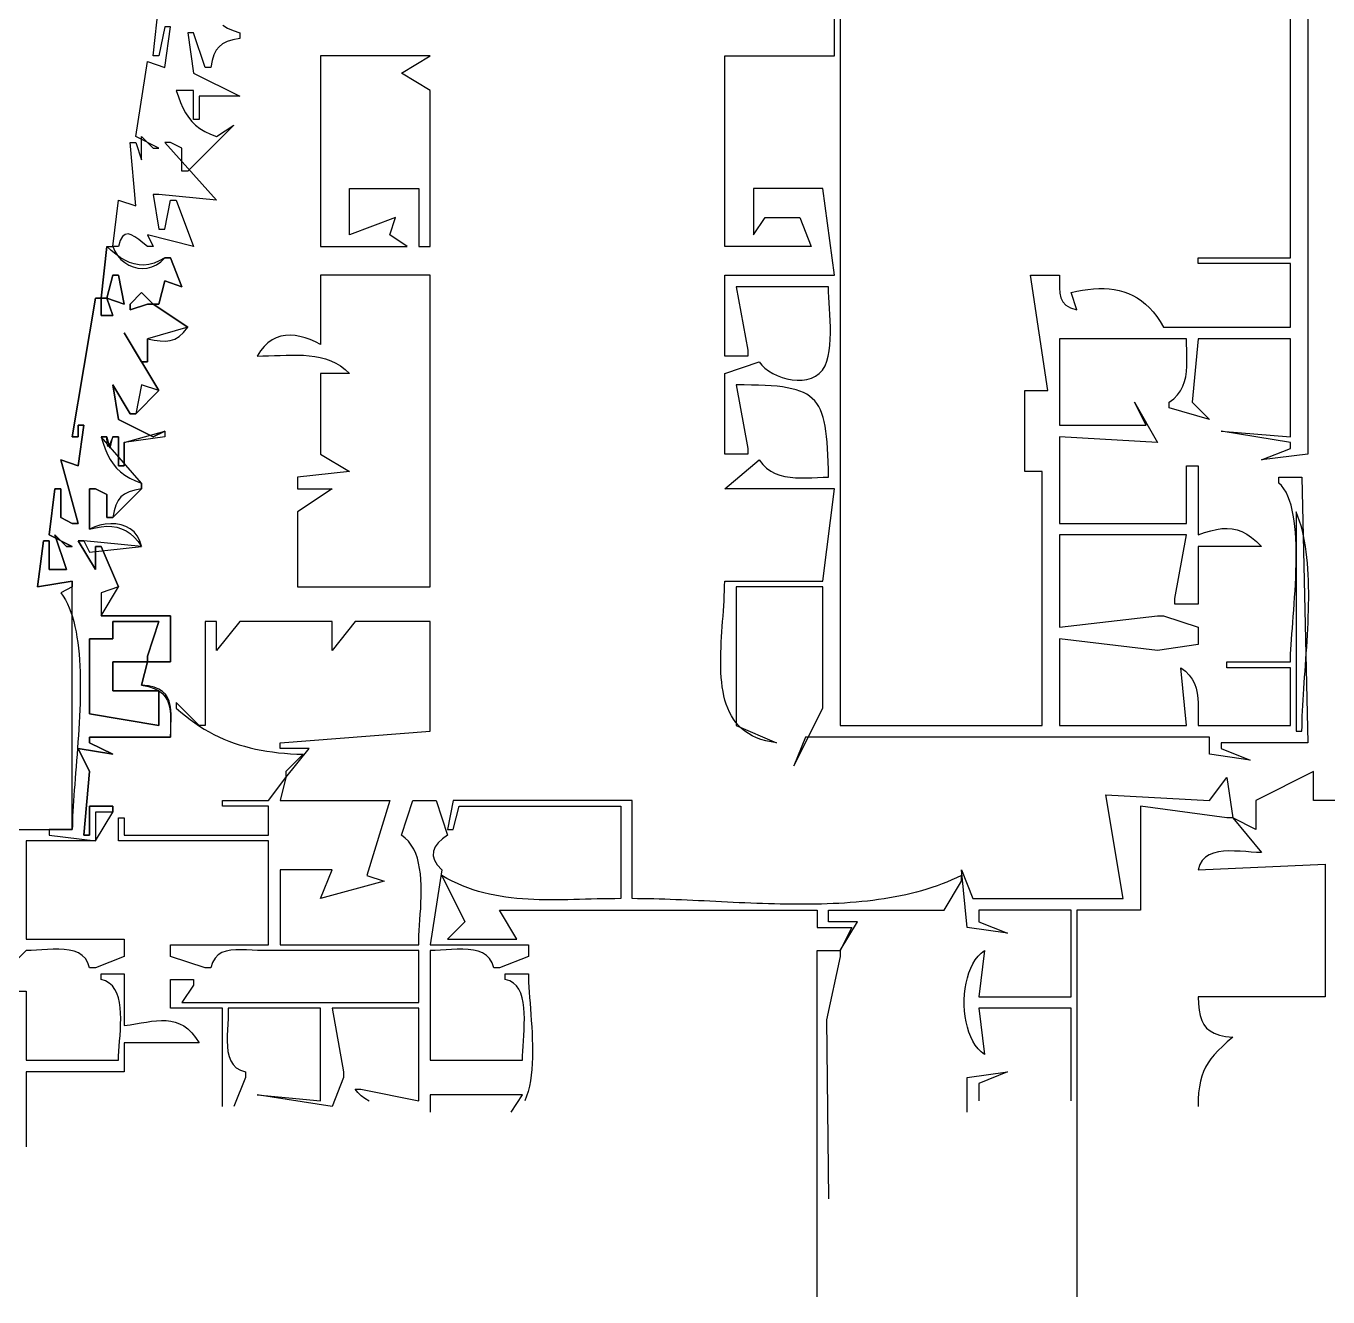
# Model space of a CAD drawing. Header units: metres. Extents: x 249 to 997, y 92 to 756.
# Drawn here: x 527 to 752.5, y 93 to 313.2 of the extents above; entities that cross this region are included whole.
import ezdxf

# ---------------------------------------------------------------- set-up
doc = ezdxf.new("R2010")
doc.units = ezdxf.units.M

msp = doc.modelspace()

# ---------------------------------------------------------------- linework, layer by layer
for p, q in [((746, 273), (746, 324)), ((667, 308), (667, 319)), ((668, 319), (668, 192)), ((749, 320), (749, 239)), ((549, 308), (550, 317)), ((551, 313), (550, 308)), ((551, 306), (552, 313)), ((552, 313), (551, 313)), ((556, 312), (555, 312)), ((555, 312), (556, 305)), ((558, 306), (556, 312)), ((561.0572, 313.3242), (561.9113, 312.8138)), ((561.9113, 312.8138), (562.8877, 312.3727)), ((562.8877, 312.3727), (564, 312)), ((564, 312), (564, 311)), ((559.9192, 308.9568), (559.5358, 308.1659)), ((560.4132, 309.5867), (559.9192, 308.9568)), ((561.0431, 310.0807), (560.4132, 309.5867)), ((561.834, 310.4641), (561.0431, 310.0807)), ((562.8112, 310.7621), (561.834, 310.4641)), ((564, 311), (562.8112, 310.7621)), ((546, 294), (548, 307)), ((548, 307), (551, 306)), ((550, 308), (549, 308)), ((559.2378, 307.1887), (559, 306)), ((559.5358, 308.1659), (559.2378, 307.1887)), ((578, 308), (578, 275)), ((597, 308), (578, 308)), ((592, 305), (597, 308)), ((648, 275), (648, 308)), ((648, 308), (667, 308)), ((556, 305), (564, 301)), ((559, 306), (558, 306)), ((597, 302), (592, 305)), ((556, 302), (553, 302)), ((553, 302), (553.3693, 300.9029)), ((553.3693, 300.9029), (553.7547, 299.8939)), ((556, 297), (556, 302)), ((564, 301), (557, 301)), ((557, 301), (557, 297)), ((597, 275), (597, 302)), ((553.7547, 299.8939), (554.1686, 298.9683)), ((554.1686, 298.9683), (554.6235, 298.1213)), ((554.6235, 298.1213), (555.1318, 297.3483)), ((563, 296), (555, 288)), ((555.1318, 297.3483), (555.706, 296.6445)), ((555.706, 296.6445), (556.3584, 296.0053)), ((557, 297), (556, 297)), ((556.3584, 296.0053), (557.1016, 295.4259)), ((557.1016, 295.4259), (557.948, 294.9017)), ((560, 294), (563, 296)), ((550, 292), (546, 294)), ((547, 290), (547, 294)), ((547, 294), (549, 292)), ((557.948, 294.9017), (558.9099, 294.4279)), ((558.9099, 294.4279), (560, 294)), ((546, 282), (545, 293)), ((545, 293), (546, 293)), ((546, 293), (547, 290)), ((549, 292), (550, 292)), ((552, 293), (551, 293)), ((551, 293), (560, 283)), ((554, 292), (552, 293)), ((554, 288), (554, 292)), ((555, 288), (554, 288)), ((583, 277), (583, 285)), ((583, 285), (595, 285)), ((595, 285), (595, 275)), ((665, 285), (653, 285)), ((653, 285), (653, 277)), ((667, 270), (665, 285)), ((542, 275), (543, 283)), ((543, 283), (546, 282)), ((550, 284), (549, 284)), ((549, 284), (550, 278)), ((560, 283), (550, 284)), ((551, 278), (552, 283)), ((552, 283), (553, 283)), ((553, 283), (556, 275)), ((591, 280), (583, 277)), ((590, 277), (591, 280)), ((653, 277), (655, 280)), ((655, 280), (661, 280)), ((661, 280), (663, 275)), ((550, 278), (551, 278)), ((543.3093, 276.0387), (543, 275)), ((543.6911, 276.7142), (543.3093, 276.0387)), ((544.1407, 277.071), (543.6911, 276.7142)), ((544.6534, 277.1533), (544.1407, 277.071)), ((545.2246, 277.0055), (544.6534, 277.1533)), ((545.8495, 276.672), (545.2246, 277.0055)), ((546.5234, 276.1969), (545.8495, 276.672)), ((547.2418, 275.6248), (546.5234, 276.1969)), ((548, 275), (547.2418, 275.6248)), ((556, 275), (548, 277)), ((548, 277), (549, 275)), ((593, 275), (590, 277)), ((540, 266), (541, 275)), ((541, 275), (540, 266)), ((541, 275), (542, 275)), ((541.7545, 274.2851), (541, 275)), ((542.5209, 273.6414), (541.7545, 274.2851)), ((543, 275), (542, 275)), ((542, 275), (542.3721, 274.1511)), ((542.3721, 274.1511), (542.8523, 273.3952)), ((543.2997, 273.0773), (542.5209, 273.6414)), ((542.8523, 273.3952), (543.4256, 272.7384)), ((544.0919, 272.6015), (543.2997, 273.0773)), ((549, 275), (548, 275)), ((551, 273), (550.0738, 272.4614)), ((550.3156, 272.3211), (551, 273)), ((551, 273), (552, 273)), ((552, 273), (551, 273)), ((552, 273), (554, 268)), ((554, 268), (552, 273)), ((578, 275), (593, 275)), ((595, 275), (597, 275)), ((663, 275), (648, 275)), ((730, 272), (730, 273)), ((730, 273), (746, 273)), ((543.4256, 272.7384), (544.0771, 272.187)), ((544.0771, 272.187), (544.792, 271.7472)), ((544.8981, 272.2225), (544.0919, 272.6015)), ((544.792, 271.7472), (545.5552, 271.4254)), ((545.7191, 271.9489), (544.8981, 272.2225)), ((545.5552, 271.4254), (546.3519, 271.2278)), ((546.5558, 271.7892), (545.7191, 271.9489)), ((546.3519, 271.2278), (547.1671, 271.1605)), ((547.4088, 271.752), (546.5558, 271.7892)), ((547.1671, 271.1605), (547.9861, 271.23)), ((548.2789, 271.846), (547.4088, 271.752)), ((547.9861, 271.23), (548.7937, 271.4424)), ((549.167, 272.0795), (548.2789, 271.846)), ((548.7937, 271.4424), (549.5752, 271.8041)), ((550.0738, 272.4614), (549.167, 272.0795)), ((549.5752, 271.8041), (550.3156, 272.3211)), ((746, 272), (730, 272)), ((746, 261), (746, 272)), ((542, 270), (541, 266)), ((541, 266), (542, 270)), ((543, 270), (542, 270)), ((542, 270), (543, 270)), ((544, 265), (543, 270)), ((543, 270), (544, 265)), ((551, 269), (550, 265)), ((550, 265), (551, 269)), ((554, 268), (551, 269)), ((551, 269), (554, 268)), ((578, 270), (578, 258)), ((597, 270), (578, 270)), ((597, 216), (597, 270)), ((648, 256), (648, 270)), ((648, 270), (667, 270)), ((704, 250), (701, 270)), ((701, 270), (706, 270)), ((706, 270), (705.9932, 268.855)), ((705.9932, 268.855), (705.9959, 267.8174)), ((547, 267), (545, 265)), ((545, 265), (547, 267)), ((549, 265), (547, 267)), ((547, 267), (549, 265)), ((666, 268), (650, 268)), ((650, 268), (652, 257)), ((666.0106, 267.1392), (666, 268)), ((666.0463, 266.2137), (666.0106, 267.1392)), ((666.0985, 265.2352), (666.0463, 266.2137)), ((705.9959, 267.8174), (706.0579, 266.8901)), ((706.0579, 266.8901), (706.2289, 266.0755)), ((708, 267), (708.991, 267.2155)), ((709, 264), (708, 267)), ((708.991, 267.2155), (709.9673, 267.393)), ((709.9673, 267.393), (710.9281, 267.5297)), ((710.9281, 267.5297), (711.8723, 267.623)), ((711.8723, 267.623), (712.7991, 267.6701)), ((712.7991, 267.6701), (713.7077, 267.6683)), ((713.7077, 267.6683), (714.597, 267.6149)), ((714.597, 267.6149), (715.4662, 267.5073)), ((715.4662, 267.5073), (716.3144, 267.3427)), ((716.3144, 267.3427), (717.1407, 267.1184)), ((717.1407, 267.1184), (717.9441, 266.8318)), ((717.9441, 266.8318), (718.7239, 266.4801)), ((718.7239, 266.4801), (719.479, 266.0606)), ((535, 242), (539, 266)), ((539, 266), (535, 242)), ((539, 266), (540, 266)), ((540, 266), (539, 266)), ((540, 266), (540, 263)), ((541, 266), (540, 266)), ((540, 266), (541, 266)), ((540, 263), (540, 266)), ((542, 263), (541, 266)), ((541, 266), (544, 265)), ((544, 265), (541, 266)), ((541, 266), (542, 263)), ((545, 265), (545, 264)), ((545, 264), (548, 265)), ((548, 265), (545, 264)), ((545, 264), (545, 265)), ((548, 265), (549, 265)), ((549, 265), (548, 265)), ((550, 265), (549, 265)), ((549, 265), (555, 261)), ((555, 261), (549, 265)), ((549, 265), (550, 265)), ((666.1591, 264.2154), (666.0985, 265.2352)), ((666.2195, 263.166), (666.1591, 264.2154)), ((706.2289, 266.0755), (706.5589, 265.3766)), ((706.5589, 265.3766), (707.0975, 264.7959)), ((707.0975, 264.7959), (707.8946, 264.3361)), ((707.8946, 264.3361), (709, 264)), ((719.479, 266.0606), (720.2086, 265.5707)), ((720.2086, 265.5707), (720.9118, 265.0076)), ((720.9118, 265.0076), (721.5877, 264.3686)), ((721.5877, 264.3686), (722.2354, 263.651)), ((540, 263), (541, 263)), ((541, 263), (540, 263)), ((541, 263), (542, 263)), ((542, 263), (541, 263)), ((666.2716, 262.0986), (666.2195, 263.166)), ((666.3069, 261.025), (666.2716, 262.0986)), ((722.2354, 263.651), (722.8539, 262.8522)), ((722.8539, 262.8522), (723.4424, 261.9694)), ((723.4424, 261.9694), (724, 261)), ((547, 255), (544, 260)), ((544, 260), (550, 250)), ((550, 250), (544, 260)), ((544, 260), (547, 255)), ((555, 261), (548, 259)), ((552.7604, 258.9392), (553.5071, 259.3961)), ((553.5071, 259.3961), (554.2451, 260.0738)), ((554.2451, 260.0738), (555, 261)), ((571.107, 259.418), (570.335, 259.1608)), ((571.9065, 259.5645), (571.107, 259.418)), ((572.7302, 259.6063), (571.9065, 259.5645)), ((573.5749, 259.5495), (572.7302, 259.6063)), ((574.4373, 259.4003), (573.5749, 259.5495)), ((575.3143, 259.1646), (574.4373, 259.4003)), ((666.2941, 258.9059), (666.3172, 259.9569)), ((666.3172, 259.9569), (666.3069, 261.025)), ((724, 261), (746, 261)), ((548, 259), (548, 255)), ((548, 255), (548, 259)), ((548, 259), (549.1743, 258.7673)), ((549.1743, 258.7673), (550.212, 258.6172)), ((550.212, 258.6172), (551.1384, 258.5774)), ((551.1384, 258.5774), (551.9794, 258.6756)), ((551.9794, 258.6756), (552.7604, 258.9392)), ((568.216, 257.6635), (567.5862, 256.9023)), ((568.8862, 258.2896), (568.216, 257.6635)), ((569.5936, 258.7866), (568.8862, 258.2896)), ((570.335, 259.1608), (569.5936, 258.7866)), ((576.2025, 258.8486), (575.3143, 259.1646)), ((577.0988, 258.4583), (576.2025, 258.8486)), ((578, 258), (577.0988, 258.4583)), ((666.1143, 256.9023), (666.2293, 257.8838)), ((666.2293, 257.8838), (666.2941, 258.9059)), ((728, 259), (706, 259)), ((706, 259), (706, 244)), ((728.012, 258.031), (728, 259)), ((728.0384, 257.0626), (728.012, 258.031)), ((730, 259), (729, 248)), ((746, 259), (730, 259)), ((746, 242), (746, 259)), ((548, 255), (547, 255)), ((547, 255), (548, 255)), ((567.5862, 256.9023), (567, 256)), ((567, 256), (567.9883, 256.0113)), ((567.9883, 256.0113), (568.9884, 256.0401)), ((568.9884, 256.0401), (569.9968, 256.078)), ((569.9968, 256.078), (571.0099, 256.1169)), ((571.0099, 256.1169), (572.0241, 256.1487)), ((572.0241, 256.1487), (573.036, 256.1651)), ((573.036, 256.1651), (574.042, 256.1581)), ((574.042, 256.1581), (575.0386, 256.1194)), ((575.0386, 256.1194), (576.0222, 256.0409)), ((576.0222, 256.0409), (576.9893, 255.9144)), ((576.9893, 255.9144), (577.9364, 255.7318)), ((577.9364, 255.7318), (578.8599, 255.4849)), ((578.8599, 255.4849), (579.7563, 255.1655)), ((579.7563, 255.1655), (580.622, 254.7655)), ((652, 256), (648, 256)), ((648, 253), (654, 255)), ((652, 257), (652, 256)), ((654, 255), (654.4334, 254.4379)), ((665.3858, 254.3179), (665.7009, 255.1076)), ((665.7009, 255.1076), (665.941, 255.9729)), ((665.941, 255.9729), (666.1143, 256.9023)), ((728.0642, 256.1002), (728.0384, 257.0626)), ((728.0543, 254.2153), (728.0745, 255.1493)), ((728.0745, 255.1493), (728.0642, 256.1002)), ((583, 253), (578, 253)), ((578, 253), (578, 239)), ((580.622, 254.7655), (581.4536, 254.2767)), ((581.4536, 254.2767), (582.2474, 253.6909)), ((582.2474, 253.6909), (583, 253)), ((648, 239), (648, 253)), ((654.4334, 254.4379), (654.9763, 253.9094)), ((654.9763, 253.9094), (655.6131, 253.422)), ((655.6131, 253.422), (656.3282, 252.9836)), ((656.3282, 252.9836), (657.1063, 252.6016)), ((657.1063, 252.6016), (657.9318, 252.2838)), ((663.7364, 252.4984), (664.3834, 252.9693)), ((664.3834, 252.9693), (664.9383, 253.5732)), ((664.9383, 253.5732), (665.3858, 254.3179)), ((727.8625, 252.4194), (727.9886, 253.3035)), ((727.9886, 253.3035), (728.0543, 254.2153)), ((545, 246), (542, 251)), ((542, 251), (543, 245)), ((543, 245), (542, 251)), ((542, 251), (545, 246)), ((547, 251), (546, 246)), ((550, 250), (547, 251)), ((651.375, 250.9949), (650, 251)), ((650, 251), (652, 240)), ((652.6681, 250.9784), (651.375, 250.9949)), ((653.8818, 250.948), (652.6681, 250.9784)), ((655.0185, 250.9013), (653.8818, 250.948)), ((656.081, 250.8361), (655.0185, 250.9013)), ((657.0717, 250.7501), (656.081, 250.8361)), ((657.9931, 250.6408), (657.0717, 250.7501)), ((657.9318, 252.2838), (658.7892, 252.0378)), ((658.848, 250.506), (657.9931, 250.6408)), ((658.7892, 252.0378), (659.6631, 251.8713)), ((659.6387, 250.3433), (658.848, 250.506)), ((660.3679, 250.1505), (659.6387, 250.3433)), ((659.6631, 251.8713), (660.5378, 251.7919)), ((660.5378, 251.7919), (661.3981, 251.8072)), ((661.3981, 251.8072), (662.2282, 251.925)), ((662.2282, 251.925), (663.0128, 252.1528)), ((663.0128, 252.1528), (663.7364, 252.4984)), ((726.9722, 249.9875), (727.3693, 250.756)), ((727.3693, 250.756), (727.661, 251.5684)), ((727.661, 251.5684), (727.8625, 252.4194)), ((546, 246), (550, 250)), ((661.0382, 249.9251), (660.3679, 250.1505)), ((661.652, 249.6649), (661.0382, 249.9251)), ((662.212, 249.3674), (661.652, 249.6649)), ((662.7207, 249.0305), (662.212, 249.3674)), ((663.1807, 248.6518), (662.7207, 249.0305)), ((663.5945, 248.2288), (663.1807, 248.6518)), ((663.9647, 247.7594), (663.5945, 248.2288)), ((700, 236), (700, 250)), ((700, 250), (704, 250)), ((725, 248), (725.8025, 248.6041)), ((725.8025, 248.6041), (726.455, 249.2684)), ((726.455, 249.2684), (726.9722, 249.9875)), ((546, 246), (545, 246)), ((545, 246), (546, 246)), ((664.2938, 247.2411), (663.9647, 247.7594)), ((664.5844, 246.6717), (664.2938, 247.2411)), ((664.839, 246.0488), (664.5844, 246.6717)), ((665.0603, 245.37), (664.839, 246.0488)), ((721, 244), (719, 248)), ((719, 248), (723, 241)), ((725, 247), (725, 248)), ((732, 245), (725, 247)), ((729, 248), (732, 245)), ((536, 237), (537, 244)), ((537, 244), (536, 244)), ((536, 244), (536, 242)), ((536, 242), (536, 244)), ((536, 244), (537, 244)), ((537, 244), (536, 237)), ((543, 245), (549, 242)), ((549, 242), (543, 245)), ((665.2508, 244.6331), (665.0603, 245.37)), ((665.413, 243.8358), (665.2508, 244.6331)), ((665.5495, 242.9756), (665.413, 243.8358)), ((706, 244), (721, 244)), ((536, 242), (535, 242)), ((535, 242), (536, 242)), ((541, 242), (540, 242)), ((540, 242), (540.3198, 240.9125)), ((547, 234), (540, 242)), ((540, 242), (541, 242)), ((541.0412, 240.831), (541, 242)), ((541, 242), (541.2496, 240.7862)), ((542, 242), (541.6451, 241.0021)), ((541.7503, 240.7862), (542, 242)), ((543, 242), (542, 242)), ((542, 242), (543, 242)), ((543, 237), (543, 242)), ((543, 242), (543, 237)), ((544, 241), (551, 243)), ((551, 242), (544, 241)), ((549, 242), (551, 243)), ((551, 243), (549, 242)), ((551, 243), (551, 242)), ((665.6628, 242.0503), (665.5495, 242.9756)), ((665.7555, 241.0575), (665.6628, 242.0503)), ((723, 241), (706, 242)), ((706, 242), (706, 227)), ((746, 241), (734, 243)), ((734, 243), (746, 242)), ((540.3198, 240.9125), (540.6774, 239.8991)), ((540.6774, 239.8991), (541.0812, 238.9592)), ((541.1638, 240.3321), (541.0412, 240.831)), ((541.3657, 240.4176), (541.1638, 240.3321)), ((541.2496, 240.7862), (541.4247, 240.1794)), ((541.6451, 241.0021), (541.3657, 240.4176)), ((541.4247, 240.1794), (541.5751, 240.1794)), ((541.5751, 240.1794), (541.7503, 240.7862)), ((544, 241), (544, 237)), ((544, 237), (544, 241)), ((652, 240), (652, 239)), ((665.8303, 239.9949), (665.7555, 241.0575)), ((665.8895, 238.8602), (665.8303, 239.9949)), ((741, 238), (746, 240)), ((746, 240), (746, 241)), ((536, 227), (533, 238)), ((533, 238), (536, 237)), ((536, 237), (533, 238)), ((533, 238), (536, 227)), ((541.0812, 238.9592), (541.5399, 238.0921)), ((541.5399, 238.0921), (542.0618, 237.297)), ((542.0618, 237.297), (542.6556, 236.5732)), ((544, 237), (543, 237)), ((543, 237), (544, 237)), ((578, 239), (583, 236)), ((652, 239), (648, 239)), ((648, 233), (654, 238)), ((654, 238), (654.5956, 237.2111)), ((654.5956, 237.2111), (655.2577, 236.5639)), ((665.9358, 237.651), (665.8895, 238.8602)), ((665.9718, 236.365), (665.9358, 237.651)), ((728, 227), (728, 237)), ((728, 237), (730, 237)), ((730, 237), (730, 225)), ((749, 239), (741, 238)), ((542.6556, 236.5732), (543.3297, 235.9201)), ((543.3297, 235.9201), (544.0927, 235.3369)), ((544.0927, 235.3369), (544.953, 234.823)), ((544.953, 234.823), (545.9193, 234.3776)), ((583, 236), (574, 235)), ((574, 235), (574, 233)), ((655.2577, 236.5639), (655.9797, 236.0452)), ((655.9797, 236.0452), (656.7551, 235.6415)), ((656.7551, 235.6415), (657.5772, 235.3396)), ((657.5772, 235.3396), (658.4396, 235.126)), ((658.4396, 235.126), (659.3356, 234.9876)), ((659.3356, 234.9876), (660.2587, 234.9108)), ((660.2587, 234.9108), (661.2025, 234.8825)), ((661.2025, 234.8825), (662.1602, 234.8892)), ((662.1602, 234.8892), (663.1253, 234.9177)), ((663.1253, 234.9177), (664.0914, 234.9545)), ((664.0914, 234.9545), (665.0518, 234.9864)), ((665.0518, 234.9864), (666, 235)), ((666, 235), (665.9718, 236.365)), ((703, 236), (700, 236)), ((703, 192), (703, 236)), ((744, 234), (744, 235)), ((744, 235), (748, 235)), ((748, 235), (749, 189)), ((531, 225), (532, 233)), ((532, 233), (531, 225)), ((532, 233), (533, 233)), ((533, 233), (532, 233)), ((533, 233), (533, 228)), ((533, 228), (533, 233)), ((539, 233), (538, 233)), ((538, 233), (538, 226)), ((538, 226), (538, 233)), ((538, 233), (539, 233)), ((541, 232), (539, 233)), ((539, 233), (541, 232)), ((542, 228), (547, 233)), ((544.834, 232.464), (544.0431, 232.0806)), ((545.8112, 232.7621), (544.834, 232.464)), ((547, 233), (545.8112, 232.7621)), ((545.9193, 234.3776), (547, 234)), ((547, 234), (547, 233)), ((547, 233), (547, 234)), ((574, 233), (580, 233)), ((580, 233), (574, 229)), ((667, 233), (648, 233)), ((665, 217), (667, 233)), ((744.4561, 233.5408), (744, 234)), ((744.8672, 233.0044), (744.4561, 233.5408)), ((745.2351, 232.3951), (744.8672, 233.0044)), ((745.5619, 231.7177), (745.2351, 232.3951)), ((541, 228), (541, 232)), ((541, 232), (541, 228)), ((542.5358, 230.1659), (542.2378, 229.1887)), ((542.9192, 230.9568), (542.5358, 230.1659)), ((543.4132, 231.5866), (542.9192, 230.9568)), ((544.0431, 232.0806), (543.4132, 231.5866)), ((745.8495, 230.9767), (745.5619, 231.7177)), ((746.0998, 230.1767), (745.8495, 230.9767)), ((746.3149, 229.3222), (746.0998, 230.1767)), ((533, 228), (535, 227)), ((535, 227), (533, 228)), ((542, 228), (541, 228)), ((541, 228), (542, 228)), ((542.2378, 229.1887), (542, 228)), ((574, 229), (574, 216)), ((746.4967, 228.4179), (746.3149, 229.3222)), ((746.6472, 227.4683), (746.4967, 228.4179)), ((747, 229), (747, 191)), ((747.3094, 228.2143), (747, 229)), ((747.5907, 227.4024), (747.3094, 228.2143)), ((535, 227), (536, 227)), ((536, 227), (535, 227)), ((538.8762, 226.3899), (538, 226)), ((538, 226), (539.0292, 226.2607)), ((539.7877, 226.682), (538.8762, 226.3899)), ((539.0292, 226.2607), (540.0151, 226.4294)), ((540.717, 226.8705), (539.7877, 226.682)), ((540.0151, 226.4294), (540.958, 226.5011)), ((541.6467, 226.95), (540.717, 226.8705)), ((540.958, 226.5011), (541.8584, 226.4709)), ((542.5592, 226.915), (541.6467, 226.95)), ((541.8584, 226.4709), (542.7166, 226.3341)), ((543.4371, 226.7599), (542.5592, 226.915)), ((542.7166, 226.3341), (543.5329, 226.0857)), ((544.263, 226.4793), (543.4371, 226.7599)), ((543.5329, 226.0857), (544.3078, 225.7209)), ((545.0193, 226.0676), (544.263, 226.4793)), ((544.3078, 225.7209), (545.0415, 225.2348)), ((545.6886, 225.5194), (545.0193, 226.0676)), ((546.2535, 224.829), (545.6886, 225.5194)), ((706, 227), (728, 227)), ((731.1271, 225.4035), (732.1844, 225.726)), ((732.1844, 225.726), (733.1815, 225.9606)), ((733.1815, 225.9606), (734.1276, 226.1006)), ((734.1276, 226.1006), (735.0324, 226.1391)), ((735.0324, 226.1391), (735.9052, 226.0694)), ((735.9052, 226.0694), (736.7555, 225.8847)), ((736.7555, 225.8847), (737.5927, 225.5783)), ((737.5927, 225.5783), (738.4263, 225.1434)), ((746.7684, 226.478), (746.6472, 227.4683)), ((746.8622, 225.4516), (746.7684, 226.478)), ((747.8449, 226.5654), (747.5907, 227.4024)), ((748.073, 225.7047), (747.8449, 226.5654)), ((748.2761, 224.8217), (748.073, 225.7047)), ((529, 216), (530, 224)), ((530, 224), (529, 216)), ((530, 224), (531, 224)), ((531, 224), (530, 224)), ((535, 223), (531, 225)), ((531, 225), (535, 223)), ((531, 224), (531, 219)), ((531, 219), (531, 224)), ((534, 219), (532, 225)), ((532, 225), (534, 223)), ((534, 223), (532, 225)), ((532, 225), (534, 219)), ((537, 224), (536, 224)), ((536, 224), (539, 219)), ((539, 219), (536, 224)), ((536, 224), (537, 224)), ((547, 223), (537, 224)), ((537, 224), (538, 222)), ((545.0415, 225.2348), (545.7346, 224.6225)), ((545.7346, 224.6225), (546.3873, 223.8792)), ((546.6964, 223.991), (546.2535, 224.829)), ((546.3873, 223.8792), (547, 223)), ((547, 223), (546.6964, 223.991)), ((728, 225), (706, 225)), ((706, 225), (706, 209)), ((726, 214), (728, 225)), ((730, 225), (731.1271, 225.4035)), ((738.4263, 225.1434), (739.2658, 224.5732)), ((739.2658, 224.5732), (740.1205, 223.861)), ((740.1205, 223.861), (741, 223)), ((746.9307, 224.3936), (746.8622, 225.4516)), ((746.9757, 223.3087), (746.9307, 224.3936)), ((746.9993, 222.2014), (746.9757, 223.3087)), ((748.4553, 223.9176), (748.2761, 224.8217)), ((748.6117, 222.9939), (748.4553, 223.9176)), ((534, 223), (535, 223)), ((535, 223), (534, 223)), ((538, 222), (547, 223)), ((539, 219), (539, 223)), ((539, 223), (540, 223)), ((540, 223), (539, 223)), ((539, 223), (539, 219)), ((540, 223), (543, 216)), ((543, 216), (540, 223)), ((741, 223), (730, 223)), ((730, 223), (730, 213)), ((746.9901, 219.9379), (747.0035, 221.0762)), ((747.0035, 221.0762), (746.9993, 222.2014)), ((748.7463, 222.0517), (748.6117, 222.9939)), ((748.8603, 221.0926), (748.7463, 222.0517)), ((748.9547, 220.1177), (748.8603, 221.0926)), ((531, 219), (534, 219)), ((534, 219), (531, 219)), ((746.9189, 217.6398), (746.9613, 218.7909)), ((746.9613, 218.7909), (746.9901, 219.9379)), ((749.0305, 219.1285), (748.9547, 220.1177)), ((749.0889, 218.1262), (749.0305, 219.1285)), ((535, 217), (529, 216)), ((529, 216), (535, 217)), ((535, 216), (535, 217)), ((535, 217), (535, 216)), ((647.9921, 216.17), (648, 217)), ((648, 217), (665, 217)), ((746.8649, 216.4893), (746.9189, 217.6398)), ((749.1309, 217.1123), (749.0889, 218.1262)), ((749.1576, 216.0879), (749.1309, 217.1123)), ((535, 216), (533, 215)), ((533, 215), (533.4142, 214.408)), ((533.4142, 214.408), (533.7959, 213.771)), ((535, 206), (535, 216)), ((543, 216), (540, 215)), ((540, 211), (543, 216)), ((540, 215), (540, 211)), ((574, 216), (597, 216)), ((647.891, 213.5969), (647.9355, 214.4667)), ((647.9355, 214.4667), (647.9699, 215.325)), ((647.9699, 215.325), (647.9921, 216.17)), ((665, 216), (650, 216)), ((650, 216), (650, 192)), ((665, 195), (665, 216)), ((746.7301, 214.2081), (746.8013, 215.3438)), ((746.8013, 215.3438), (746.8649, 216.4893)), ((749.1701, 215.0545), (749.1576, 216.0879)), ((749.1695, 214.0134), (749.1701, 215.0545)), ((533.7959, 213.771), (534.1463, 213.091)), ((534.1463, 213.091), (534.4663, 212.37)), ((534.4663, 212.37), (534.7572, 211.6101)), ((647.7796, 211.8293), (647.8383, 212.7172)), ((647.8383, 212.7172), (647.891, 213.5969)), ((726, 213), (726, 214)), ((730, 213), (726, 213)), ((746.4906, 210.9045), (746.5728, 211.9838)), ((746.5728, 211.9838), (746.6533, 213.0865)), ((746.6533, 213.0865), (746.7301, 214.2081)), ((749.133, 211.9133), (749.1567, 212.9659)), ((749.1567, 212.9659), (749.1695, 214.0134)), ((534.7572, 211.6101), (535.0199, 210.8132)), ((535.0199, 210.8132), (535.2556, 209.9814)), ((535.2556, 209.9814), (535.4654, 209.1168)), ((540, 211), (552, 211)), ((552, 211), (540, 211)), ((550, 210), (542, 210)), ((542, 210), (542, 207)), ((542, 207), (542, 210)), ((542, 210), (550, 210)), ((548, 204), (550, 210)), ((550, 210), (548, 204)), ((552, 211), (552, 203)), ((552, 203), (552, 211)), ((558, 210), (558, 192)), ((560, 210), (558, 210)), ((564, 210), (560, 205)), ((560, 205), (560, 210)), ((580, 210), (564, 210)), ((584, 210), (580, 205)), ((580, 205), (580, 210)), ((597, 210), (584, 210)), ((597, 191), (597, 210)), ((647.5881, 209.134), (647.6524, 210.036)), ((647.6524, 210.036), (647.7169, 210.9351)), ((647.7169, 210.9351), (647.7796, 211.8293)), ((706, 209), (723, 211)), ((723, 211), (724, 211)), ((724, 211), (730, 209)), ((746.329, 208.8345), (746.4087, 209.8532)), ((746.4087, 209.8532), (746.4906, 210.9045)), ((749.0067, 208.7386), (749.0569, 209.7984)), ((749.0569, 209.7984), (749.0994, 210.857)), ((749.0994, 210.857), (749.133, 211.9133)), ((535.4654, 209.1168), (535.6504, 208.2214)), ((535.6504, 208.2214), (535.8117, 207.2973)), ((647.4683, 207.3277), (647.526, 208.2307)), ((647.526, 208.2307), (647.5881, 209.134)), ((730, 209), (730, 206)), ((746.1843, 206.913), (746.2535, 207.8529)), ((746.2535, 207.8529), (746.329, 208.8345)), ((748.8872, 206.6213), (748.9497, 207.6792)), ((748.9497, 207.6792), (749.0067, 208.7386)), ((535, 174), (535, 206)), ((535.8117, 207.2973), (535.9503, 206.3464)), ((535.9503, 206.3464), (536.0674, 205.3708)), ((536.0674, 205.3708), (536.1641, 204.3726)), ((542, 207), (538, 207)), ((538, 207), (538, 194)), ((538, 194), (538, 207)), ((538, 207), (542, 207)), ((647.3419, 204.6383), (647.3741, 205.5298)), ((647.3741, 205.5298), (647.417, 206.4269)), ((647.417, 206.4269), (647.4683, 207.3277)), ((723, 205), (706, 207)), ((706, 207), (706, 192)), ((730, 206), (723, 205)), ((746.0722, 205.1768), (746.1232, 206.0195)), ((746.1232, 206.0195), (746.1843, 206.913)), ((748.7495, 204.5158), (748.8201, 205.5664)), ((748.8201, 205.5664), (748.8872, 206.6213)), ((536.1641, 204.3726), (536.2415, 203.3537)), ((536.2415, 203.3537), (536.3006, 202.3163)), ((542, 198), (542, 203)), ((542, 203), (548, 203)), ((548, 203), (542, 203)), ((542, 203), (542, 198)), ((548, 203), (547, 199)), ((547, 199), (548, 203)), ((548, 203), (548, 204)), ((548, 204), (548, 203)), ((552, 203), (548, 203)), ((548, 203), (552, 203)), ((647.3173, 202.8788), (647.3222, 203.7541)), ((647.3222, 203.7541), (647.3419, 204.6383)), ((735, 202), (735, 203)), ((735, 203), (746, 203)), ((746, 203), (746.0086, 203.6625)), ((746.0086, 203.6625), (746.0334, 204.3896)), ((746.0334, 204.3896), (746.0722, 205.1768)), ((748.6023, 202.4326), (748.6765, 203.4707)), ((748.6765, 203.4707), (748.7495, 204.5158)), ((536.3006, 202.3163), (536.3425, 201.2624)), ((536.3425, 201.2624), (536.3684, 200.1939)), ((647.3292, 202.0141), (647.3173, 202.8788)), ((647.3598, 201.1618), (647.3292, 202.0141)), ((647.4115, 200.3236), (647.3598, 201.1618)), ((728, 192), (727, 202)), ((727, 202), (727.8147, 201.3894)), ((727.8147, 201.3894), (728.4711, 200.7262)), ((728.4711, 200.7262), (728.986, 200.0142)), ((746, 202), (735, 202)), ((746, 192), (746, 202)), ((748.4541, 200.3824), (748.5278, 201.4027)), ((748.5278, 201.4027), (748.6023, 202.4326)), ((536.3684, 200.1939), (536.3794, 199.113)), ((536.3794, 199.113), (536.3765, 198.0216)), ((547, 199), (548.1786, 198.7577)), ((548.1708, 198.8527), (547, 199)), ((549.1528, 198.6163), (548.1708, 198.8527)), ((548.1786, 198.7577), (549.1598, 198.4326)), ((549.9619, 198.2939), (549.1528, 198.6163)), ((647.4861, 199.5012), (647.4115, 200.3236)), ((647.5858, 198.6962), (647.4861, 199.5012)), ((647.7126, 197.9105), (647.5858, 198.6962)), ((728.986, 200.0142), (729.376, 199.2568)), ((729.376, 199.2568), (729.6577, 198.4577)), ((729.6577, 198.4577), (729.8479, 197.6205)), ((748.3135, 198.376), (748.3823, 199.3731)), ((748.3823, 199.3731), (748.4541, 200.3824)), ((536.3608, 196.9219), (536.3335, 195.8158)), ((536.3765, 198.0216), (536.3608, 196.9219)), ((550, 198), (542, 198)), ((542, 198), (550, 198)), ((549.1598, 198.4326), (549.9612, 198.0268)), ((549.9612, 198.0268), (550.6006, 197.5423)), ((550.614, 197.8889), (549.9619, 198.2939)), ((550, 192), (550, 198)), ((550, 198), (550, 192)), ((550.6006, 197.5423), (551.0958, 196.9814)), ((551.125, 197.4045), (550.614, 197.8889)), ((551.0958, 196.9814), (551.4646, 196.3461)), ((551.5108, 196.8438), (551.125, 197.4045)), ((551.4646, 196.3461), (551.7247, 195.6388)), ((551.7874, 196.21), (551.5108, 196.8438)), ((551.9706, 195.5065), (551.7874, 196.21)), ((647.8686, 197.1457), (647.7126, 197.9105)), ((648.056, 196.4035), (647.8686, 197.1457)), ((648.2767, 195.6856), (648.056, 196.4035)), ((729.8479, 197.6205), (729.9632, 196.7488)), ((729.9632, 196.7488), (730.0203, 195.8463)), ((748.1359, 195.4715), (748.1892, 196.4238)), ((748.1892, 196.4238), (748.2488, 197.3924)), ((748.2488, 197.3924), (748.3135, 198.376)), ((536.2956, 194.7054), (536.2482, 193.5928)), ((536.3335, 195.8158), (536.2956, 194.7054)), ((538, 194), (550, 192)), ((550, 192), (538, 194)), ((551.7247, 195.6388), (551.894, 194.8614)), ((551.894, 194.8614), (551.9902, 194.0162)), ((552.0763, 194.7364), (551.9706, 195.5065)), ((551.9902, 194.0162), (552.0311, 193.1053)), ((552.1205, 193.9029), (552.0763, 194.7364)), ((557, 192), (553, 196)), ((553, 196), (553, 195)), ((553, 195), (553.7908, 194.3057)), ((553.7908, 194.3057), (554.5874, 193.6488)), ((648.5328, 194.9938), (648.2767, 195.6856)), ((648.8264, 194.3297), (648.5328, 194.9938)), ((649.1596, 193.6951), (648.8264, 194.3297)), ((660, 185), (665, 195)), ((730.0265, 193.9631), (730.009, 192.9897)), ((730.0203, 195.8463), (730.0358, 194.9165)), ((730.0358, 194.9165), (730.0265, 193.9631)), ((748.0521, 193.6208), (748.0898, 194.5367)), ((748.0898, 194.5367), (748.1359, 195.4715)), ((536.1924, 192.4799), (536.1294, 191.3688)), ((536.2482, 193.5928), (536.1924, 192.4799)), ((552.0345, 192.1308), (552.0182, 191.095)), ((552.0311, 193.1053), (552.0345, 192.1308)), ((552.0429, 191.0546), (552.0879, 192.0588)), ((552.0879, 192.0588), (552.119, 193.0093)), ((552.119, 193.0093), (552.1205, 193.9029)), ((554.5874, 193.6488), (555.3905, 193.0286)), ((555.3905, 193.0286), (556.2006, 192.4442)), ((556.2006, 192.4442), (557.0186, 191.8948)), ((558, 192), (557, 192)), ((557.0186, 191.8948), (557.8452, 191.3795)), ((649.5345, 193.0916), (649.1596, 193.6951)), ((649.9531, 192.5211), (649.5345, 193.0916)), ((650.4175, 191.9851), (649.9531, 192.5211)), ((650, 192), (657, 189)), ((650.9298, 191.4854), (650.4175, 191.9851)), ((668, 192), (703, 192)), ((706, 192), (728, 192)), ((730.009, 192.9897), (730, 192)), ((730, 192), (746, 192)), ((748, 191), (748.0061, 191.8511)), ((748.0061, 191.8511), (748.0239, 192.7252)), ((748.0239, 192.7252), (748.0521, 193.6208)), ((536.0602, 190.2615), (535.9859, 189.1601)), ((536.1294, 191.3688), (536.0602, 190.2615)), ((552, 190), (538, 190)), ((538, 190), (538, 189)), ((538, 189), (538, 190)), ((538, 190), (552, 190)), ((552.0182, 191.095), (552, 190)), ((552, 190), (552.0429, 191.0546)), ((557.8452, 191.3795), (558.6811, 190.8976)), ((558.6811, 190.8976), (559.5269, 190.4481)), ((559.5269, 190.4481), (560.3834, 190.0304)), ((560.3834, 190.0304), (561.2514, 189.6434)), ((561.2514, 189.6434), (562.1314, 189.2864)), ((571, 189), (597, 191)), ((651.492, 191.0237), (650.9298, 191.4854)), ((652.1062, 190.6018), (651.492, 191.0237)), ((652.7745, 190.2213), (652.1062, 190.6018)), ((653.499, 189.8839), (652.7745, 190.2213)), ((654.2817, 189.5914), (653.499, 189.8839)), ((655.1247, 189.3454), (654.2817, 189.5914)), ((662, 190), (660, 185)), ((732, 190), (662, 190)), ((732, 187), (732, 190)), ((747, 191), (748, 191)), ((535.9076, 188.0666), (535.8265, 186.9831)), ((535.9859, 189.1601), (535.9076, 188.0666)), ((542, 187), (536, 188)), ((536, 188), (538, 184)), ((538, 184), (536, 188)), ((536, 188), (542, 187)), ((538, 189), (542, 187)), ((542, 187), (538, 189)), ((562.1314, 189.2864), (563.0244, 188.9587)), ((563.0244, 188.9587), (563.9308, 188.6593)), ((563.9308, 188.6593), (564.8515, 188.3874)), ((564.8515, 188.3874), (565.7872, 188.1422)), ((565.7872, 188.1422), (566.7386, 187.9228)), ((566.7386, 187.9228), (567.7064, 187.7285)), ((567.7064, 187.7285), (568.6913, 187.5584)), ((568.6913, 187.5584), (569.694, 187.4117)), ((569.694, 187.4117), (570.7153, 187.2876)), ((570.7153, 187.2876), (571.7558, 187.1852)), ((571, 188), (571, 189)), ((576, 188), (571, 188)), ((571.7558, 187.1852), (572.8163, 187.1036)), ((572, 183), (576, 188)), ((656.0301, 189.1477), (655.1247, 189.3454)), ((657, 189), (656.0301, 189.1477)), ((749, 189), (734, 189)), ((734, 189), (734, 188)), ((734, 188), (739, 186)), ((535.7435, 185.9116), (535.6598, 184.8541)), ((535.8265, 186.9831), (535.7435, 185.9116)), ((575, 187), (572, 184)), ((572.8163, 187.1036), (573.8974, 187.0422)), ((573.8974, 187.0422), (575, 187)), ((739, 186), (732, 187)), ((535.4947, 182.7893), (535.4155, 181.7861)), ((535.5765, 183.8127), (535.4947, 182.7893)), ((535.6598, 184.8541), (535.5765, 183.8127)), ((538, 184), (537, 173)), ((537, 173), (538, 184)), ((569, 179), (572, 183)), ((572, 183), (571, 179)), ((572, 184), (572, 183)), ((732, 179), (735, 183)), ((735, 183), (736, 176)), ((750, 184), (740, 179)), ((750, 179), (750, 184)), ((535.34, 180.8051), (535.2692, 179.8483)), ((535.4155, 181.7861), (535.34, 180.8051)), ((535.2044, 178.9178), (535.1465, 178.0155)), ((535.2692, 179.8483), (535.2044, 178.9178)), ((561, 178), (561, 179)), ((561, 179), (569, 179)), ((571, 179), (590, 179)), ((590, 179), (586, 166)), ((592, 173), (594, 179)), ((594, 179), (598, 179)), ((598, 179), (600, 173)), ((601, 179), (600, 174)), ((632, 179), (601, 179)), ((632, 162), (632, 179)), ((717, 162), (714, 180)), ((714, 180), (732, 179)), ((740, 179), (740, 174)), ((754, 179), (750, 179)), ((535.056, 176.304), (535.0256, 175.4989)), ((535.0967, 177.1436), (535.056, 176.304)), ((535.1465, 178.0155), (535.0967, 177.1436)), ((538, 173), (538, 178)), ((538, 178), (542, 178)), ((542, 178), (538, 178)), ((538, 178), (538, 173)), ((542, 177), (539, 177)), ((539, 177), (539, 172)), ((539, 172), (542, 177)), ((542, 178), (542, 177)), ((542, 177), (542, 178)), ((543, 172), (543, 176)), ((543, 176), (544, 176)), ((544, 176), (544, 173)), ((569, 178), (561, 178)), ((569, 173), (569, 178)), ((601, 174), (602, 178)), ((602, 178), (630, 178)), ((630, 178), (630, 162)), ((735, 176), (720, 178)), ((720, 178), (720, 160)), ((736, 176), (735, 176)), ((740, 174), (736, 176)), ((736, 176), (741, 170)), ((525, 174), (535, 174)), ((535, 174), (531, 174)), ((531, 174), (531, 173)), ((535.0065, 174.7302), (535, 174)), ((535.0256, 175.4989), (535.0065, 174.7302)), ((600, 174), (601, 174)), ((539, 172), (527, 172)), ((527, 172), (527, 155)), ((531, 173), (539, 172)), ((537, 173), (538, 173)), ((538, 173), (537, 173)), ((569, 172), (543, 172)), ((544, 173), (569, 173)), ((569, 154), (569, 172)), ((592.6546, 172.5058), (592, 173)), ((593.2247, 171.9334), (592.6546, 172.5058)), ((593.7154, 171.2893), (593.2247, 171.9334)), ((598.3832, 171.663), (597.8661, 170.9479)), ((599.1012, 172.3478), (598.3832, 171.663)), ((600, 173), (599.1012, 172.3478)), ((594.1322, 170.58), (593.7154, 171.2893)), ((594.4803, 169.8118), (594.1322, 170.58)), ((594.7649, 168.9913), (594.4803, 169.8118)), ((597.5701, 170.2048), (597.5153, 169.4361)), ((597.5153, 169.4361), (597.7219, 168.6441)), ((597.8661, 170.9479), (597.5701, 170.2048)), ((731.268, 169.1721), (730.7145, 168.6085)), ((731.9306, 169.598), (731.268, 169.1721)), ((732.6862, 169.9029), (731.9306, 169.598)), ((733.5185, 170.1038), (732.6862, 169.9029)), ((734.4115, 170.2177), (733.5185, 170.1038)), ((735.349, 170.2615), (734.4115, 170.2177)), ((736.3146, 170.2522), (735.349, 170.2615)), ((737.2924, 170.2065), (736.3146, 170.2522)), ((738.2659, 170.1415), (737.2924, 170.2065)), ((739.2192, 170.0742), (738.2659, 170.1415)), ((740.1359, 170.0213), (739.2192, 170.0742)), ((741, 170), (740.1359, 170.0213)), ((580, 167), (571, 167)), ((571, 167), (571, 154)), ((578, 162), (580, 167)), ((594.9914, 168.1248), (594.7649, 168.9913)), ((595.165, 167.2189), (594.9914, 168.1248)), ((595.291, 166.2799), (595.165, 167.2189)), ((599, 167), (597, 154)), ((597.7219, 168.6441), (598.2101, 167.8313)), ((598.2101, 167.8313), (599, 167)), ((690, 157), (689, 167)), ((689, 167), (691, 162)), ((730, 167), (752, 168)), ((730.2865, 167.8901), (730, 167)), ((730.7145, 168.6085), (730.2865, 167.8901)), ((752, 168), (752, 145)), ((589, 165), (578, 162)), ((586, 166), (589, 165)), ((595.3747, 165.3143), (595.291, 166.2799)), ((595.4213, 164.3286), (595.3747, 165.3143)), ((599.8949, 165.4945), (599, 166)), ((599, 166), (603, 158)), ((600.7954, 165.0298), (599.8949, 165.4945)), ((601.7014, 164.6042), (600.7954, 165.0298)), ((686.5019, 164.8759), (685.6466, 164.5402)), ((686, 160), (689, 165)), ((687.3461, 165.2308), (686.5019, 164.8759)), ((688.1789, 165.6054), (687.3461, 165.2308)), ((689, 166), (688.1789, 165.6054)), ((689, 165), (689, 166)), ((595.4362, 163.3291), (595.4213, 164.3286)), ((595.4246, 162.3225), (595.4362, 163.3291)), ((602.6128, 164.2162), (601.7014, 164.6042)), ((603.5296, 163.864), (602.6128, 164.2162)), ((604.4516, 163.546), (603.5296, 163.864)), ((605.3787, 163.2607), (604.4516, 163.546)), ((606.311, 163.0064), (605.3787, 163.2607)), ((607.2482, 162.7815), (606.311, 163.0064)), ((608.1904, 162.5844), (607.2482, 162.7815)), ((609.1374, 162.4135), (608.1904, 162.5844)), ((610.0891, 162.2671), (609.1374, 162.4135)), ((678.4495, 162.4883), (677.5108, 162.3041)), ((679.3803, 162.6875), (678.4495, 162.4883)), ((680.303, 162.9021), (679.3803, 162.6875)), ((681.2171, 163.1326), (680.303, 162.9021)), ((682.1222, 163.3796), (681.2171, 163.1326)), ((683.0181, 163.6433), (682.1222, 163.3796)), ((683.9044, 163.9244), (683.0181, 163.6433)), ((684.7807, 164.2232), (683.9044, 163.9244)), ((685.6466, 164.5402), (684.7807, 164.2232)), ((595.2837, 159.3234), (595.3431, 160.3132)), ((595.3431, 160.3132), (595.3918, 161.315)), ((595.3918, 161.315), (595.4246, 162.3225)), ((611.0456, 162.1436), (610.0891, 162.2671)), ((612.0066, 162.0415), (611.0456, 162.1436)), ((612.9722, 161.959), (612.0066, 162.0415)), ((613.9422, 161.8946), (612.9722, 161.959)), ((614.9166, 161.8466), (613.9422, 161.8946)), ((615.8952, 161.8135), (614.9166, 161.8466)), ((616.8781, 161.7936), (615.8952, 161.8135)), ((617.865, 161.7852), (616.8781, 161.7936)), ((618.856, 161.7869), (617.865, 161.7852)), ((619.8509, 161.7969), (618.856, 161.7869)), ((620.8497, 161.8136), (619.8509, 161.7969)), ((621.8523, 161.8354), (620.8497, 161.8136)), ((622.8587, 161.8608), (621.8523, 161.8354)), ((623.8686, 161.888), (622.8587, 161.8608)), ((624.8821, 161.9154), (623.8686, 161.888)), ((625.899, 161.9416), (624.8821, 161.9154)), ((626.9194, 161.9647), (625.899, 161.9416)), ((627.943, 161.9832), (626.9194, 161.9647)), ((628.9699, 161.9955), (627.943, 161.9832)), ((630, 162), (628.9699, 161.9955)), ((632.9151, 161.9966), (632, 162)), ((633.8387, 161.9869), (632.9151, 161.9966)), ((634.7705, 161.9713), (633.8387, 161.9869)), ((635.7101, 161.9503), (634.7705, 161.9713)), ((636.6572, 161.9243), (635.7101, 161.9503)), ((637.6114, 161.8938), (636.6572, 161.9243)), ((638.5723, 161.8592), (637.6114, 161.8938)), ((639.5395, 161.8211), (638.5723, 161.8592)), ((640.5128, 161.7798), (639.5395, 161.8211)), ((641.4918, 161.7359), (640.5128, 161.7798)), ((642.4761, 161.6898), (641.4918, 161.7359)), ((643.4654, 161.642), (642.4761, 161.6898)), ((644.4592, 161.5929), (643.4654, 161.642)), ((645.4573, 161.5431), (644.4592, 161.5929)), ((646.4593, 161.4929), (645.4573, 161.5431)), ((647.4649, 161.4428), (646.4593, 161.4929)), ((648.4736, 161.3933), (647.4649, 161.4428)), ((649.4851, 161.3449), (648.4736, 161.3933)), ((650.4991, 161.2981), (649.4851, 161.3449)), ((651.5152, 161.2532), (650.4991, 161.2981)), ((652.5331, 161.2107), (651.5152, 161.2532)), ((653.5524, 161.1712), (652.5331, 161.2107)), ((654.5727, 161.1351), (653.5524, 161.1712)), ((655.5938, 161.1028), (654.5727, 161.1351)), ((656.6151, 161.0748), (655.5938, 161.1028)), ((657.6364, 161.0515), (656.6151, 161.0748)), ((658.6574, 161.0336), (657.6364, 161.0515)), ((659.6776, 161.0213), (658.6574, 161.0336)), ((660.6968, 161.0152), (659.6776, 161.0213)), ((661.7145, 161.0157), (660.6968, 161.0152)), ((662.7303, 161.0233), (661.7145, 161.0157)), ((663.7441, 161.0385), (662.7303, 161.0233)), ((664.7553, 161.0616), (663.7441, 161.0385)), ((665.7637, 161.0933), (664.7553, 161.0616)), ((666.7688, 161.1339), (665.7637, 161.0933)), ((667.7703, 161.184), (666.7688, 161.1339)), ((668.768, 161.2439), (667.7703, 161.184)), ((669.7613, 161.3141), (668.768, 161.2439)), ((670.75, 161.3952), (669.7613, 161.3141)), ((671.7337, 161.4875), (670.75, 161.3952)), ((672.712, 161.5916), (671.7337, 161.4875)), ((673.6846, 161.7078), (672.712, 161.5916)), ((674.6511, 161.8367), (673.6846, 161.7078)), ((675.6112, 161.9788), (674.6511, 161.8367)), ((676.5646, 162.1344), (675.6112, 161.9788)), ((677.5108, 162.3041), (676.5646, 162.1344)), ((691, 162), (717, 162)), ((595.1542, 157.406), (595.219, 158.3522)), ((595.219, 158.3522), (595.2837, 159.3234)), ((603, 158), (600, 155)), ((612, 155), (609, 160)), ((609, 160), (664, 160)), ((664, 160), (664, 157)), ((666, 158), (666, 160)), ((666, 160), (686, 160)), ((671, 158), (666, 158)), ((668, 153), (671, 158)), ((708, 160), (692, 160)), ((692, 160), (692, 158)), ((692, 158), (697, 156)), ((708, 145), (708, 160)), ((720, 160), (709, 160)), ((709, 160), (709, 93)), ((595.0122, 154.7818), (595.0456, 155.6143)), ((595.0456, 155.6143), (595.0947, 156.4912)), ((595.0947, 156.4912), (595.1542, 157.406)), ((664, 157), (670, 157)), ((670, 157), (668, 153)), ((697, 156), (690, 157)), ((527, 155), (544, 155)), ((544, 155), (544, 152)), ((552, 152), (552, 154)), ((552, 154), (569, 154)), ((571, 154), (595, 154)), ((595, 154), (595.0122, 154.7818)), ((597, 154), (614, 154)), ((600, 155), (612, 155)), ((614, 154), (614, 152)), ((527, 153), (521, 147)), ((527.8639, 153.0213), (527, 153)), ((528.7806, 153.0742), (527.8639, 153.0213)), ((529.7339, 153.1415), (528.7806, 153.0742)), ((530.7074, 153.2065), (529.7339, 153.1415)), ((531.6851, 153.2522), (530.7074, 153.2065)), ((532.6508, 153.2615), (531.6851, 153.2522)), ((533.5882, 153.2178), (532.6508, 153.2615)), ((534.4812, 153.1038), (533.5882, 153.2178)), ((535.3137, 152.9029), (534.4812, 153.1038)), ((536.0693, 152.598), (535.3137, 152.9029)), ((536.7319, 152.1721), (536.0693, 152.598)), ((537.2853, 151.6085), (536.7319, 152.1721)), ((537.7134, 150.8901), (537.2853, 151.6085)), ((544, 152), (539, 150)), ((558, 150), (552, 152)), ((559.7269, 151.6878), (559.2973, 150.9457)), ((560.2739, 152.2494), (559.7269, 151.6878)), ((560.9233, 152.6537), (560.2739, 152.2494)), ((561.6599, 152.9238), (560.9233, 152.6537)), ((562.4688, 153.0828), (561.6599, 152.9238)), ((563.3351, 153.1539), (562.4688, 153.0828)), ((564.2436, 153.1602), (563.3351, 153.1539)), ((565.1793, 153.1248), (564.2436, 153.1602)), ((566.1273, 153.0708), (565.1793, 153.1248)), ((567.0725, 153.0215), (566.1273, 153.0708)), ((568, 153), (567.0725, 153.0215)), ((595, 153), (568, 153)), ((595, 144), (595, 153)), ((597.8639, 153.0213), (597, 153)), ((597, 153), (597, 134)), ((598.7806, 153.0742), (597.8639, 153.0213)), ((599.7339, 153.1415), (598.7806, 153.0742)), ((600.7074, 153.2065), (599.7339, 153.1415)), ((601.6851, 153.2522), (600.7074, 153.2065)), ((602.6508, 153.2615), (601.6851, 153.2522)), ((603.5882, 153.2178), (602.6508, 153.2615)), ((604.4812, 153.1038), (603.5882, 153.2178)), ((605.3137, 152.9029), (604.4812, 153.1038)), ((606.0693, 152.598), (605.3137, 152.9029)), ((606.7319, 152.1721), (606.0693, 152.598)), ((607.2853, 151.6085), (606.7319, 152.1721)), ((607.7134, 150.8901), (607.2853, 151.6085)), ((614, 152), (609, 150)), ((664, 93), (664, 153)), ((664, 153), (668, 153)), ((668, 152), (665.6652, 141)), ((668, 153), (668, 152)), ((690.9881, 150.7054), (691.4117, 151.4)), ((691.4117, 151.4), (691.8881, 152.0199)), ((691.8881, 152.0199), (692.4176, 152.5561)), ((693, 153), (692, 145)), ((692.4176, 152.5561), (693, 153)), ((538, 150), (537.7134, 150.8901)), ((539, 150), (538, 150)), ((540, 148), (540, 149)), ((540, 149), (544, 149)), ((544, 149), (544, 140)), ((559, 150), (558, 150)), ((559.2973, 150.9457), (559, 150)), ((608, 150), (607.7134, 150.8901)), ((609, 150), (608, 150)), ((610, 148), (610, 149)), ((610, 149), (614, 149)), ((614, 149), (614.0108, 148.282)), ((690.0351, 148.2608), (690.2999, 149.127)), ((690.2999, 149.127), (690.6175, 149.9448)), ((690.6175, 149.9448), (690.9881, 150.7054)), ((540.7647, 147.7537), (540, 148)), ((541.4102, 147.3781), (540.7647, 147.7537)), ((541.9458, 146.8856), (541.4102, 147.3781)), ((542.3805, 146.2887), (541.9458, 146.8856)), ((552, 143), (552, 148)), ((552, 148), (556, 148)), ((556, 147), (554, 144)), ((556, 148), (556, 147)), ((610.7589, 147.7548), (610, 148)), ((611.3975, 147.3801), (610.7589, 147.7548)), ((611.9253, 146.8885), (611.3975, 147.3801)), ((612.3518, 146.2924), (611.9253, 146.8885)), ((614.0108, 148.282), (614.0406, 147.5054)), ((614.0406, 147.5054), (614.086, 146.6753)), ((614.086, 146.6753), (614.144, 145.7971)), ((689.6645, 146.4184), (689.8234, 147.355)), ((689.8234, 147.355), (690.0351, 148.2608)), ((523, 146), (527, 146)), ((527, 146), (527, 134)), ((542.7235, 145.6), (542.3805, 146.2887)), ((542.984, 144.8321), (542.7235, 145.6)), ((543.171, 143.9974), (542.984, 144.8321)), ((612.6865, 145.6044), (612.3518, 146.2924)), ((612.9388, 144.837), (612.6865, 145.6044)), ((613.1183, 144.0028), (612.9388, 144.837)), ((614.144, 145.7971), (614.2112, 144.876)), ((614.2112, 144.876), (614.2846, 143.9173)), ((689.5057, 144.488), (689.5587, 145.4598)), ((689.5057, 143.5118), (689.5057, 144.488)), ((689.5587, 145.4598), (689.6645, 146.4184)), ((692, 145), (708, 145)), ((752, 145), (730, 145)), ((730, 145), (730.0644, 143.7807)), ((543.2938, 143.1085), (543.171, 143.9974)), ((543.3615, 142.1781), (543.2938, 143.1085)), ((543.3832, 141.2185), (543.3615, 142.1781)), ((561, 143), (552, 143)), ((554, 144), (595, 144)), ((561, 126), (561, 143)), ((562.0179, 142.1344), (561.993, 141.2166)), ((578, 143), (562, 143)), ((562, 143), (562.0179, 142.1344)), ((578, 127), (578, 143)), ((595, 143), (580, 143)), ((580, 143), (582, 132)), ((595, 127), (595, 143)), ((613.2345, 143.1142), (613.1183, 144.0028)), ((613.2968, 142.1839), (613.2345, 143.1142)), ((613.3147, 141.2244), (613.2968, 142.1839)), ((614.2846, 143.9173), (614.3609, 142.9263)), ((614.3609, 142.9263), (614.437, 141.9083)), ((689.5587, 142.54), (689.5057, 143.5118)), ((689.6645, 141.5814), (689.5587, 142.54)), ((708, 143), (692, 143)), ((692, 143), (693, 135)), ((708, 127), (708, 143)), ((730.0644, 143.7807), (730.1827, 142.6959)), ((730.1827, 142.6959), (730.369, 141.7394)), ((543.3253, 139.2622), (543.3681, 140.2424)), ((543.3681, 140.2424), (543.3832, 141.2185)), ((544, 140), (544.9973, 140.1448)), ((544.9973, 140.1448), (545.9686, 140.305)), ((545.9686, 140.305), (546.914, 140.4679)), ((546.914, 140.4679), (547.8339, 140.6207)), ((547.8339, 140.6207), (548.7287, 140.7504)), ((548.7287, 140.7504), (549.5986, 140.8444)), ((549.5986, 140.8444), (550.4439, 140.8898)), ((550.4439, 140.8898), (551.2651, 140.8739)), ((551.2651, 140.8739), (552.0623, 140.7837)), ((552.0623, 140.7837), (552.8359, 140.6065)), ((552.8359, 140.6065), (553.5862, 140.3296)), ((553.5862, 140.3296), (554.3136, 139.9401)), ((554.3136, 139.9401), (555.0184, 139.4251)), ((561.9433, 140.2626), (561.8873, 139.2886)), ((561.993, 141.2166), (561.9433, 140.2626)), ((613.2555, 139.2677), (613.2978, 140.2481)), ((613.2978, 140.2481), (613.3147, 141.2244)), ((614.437, 141.9083), (614.5097, 140.8685)), ((614.5097, 140.8685), (614.5757, 139.8122)), ((665.6652, 141), (666, 110)), ((689.8234, 140.6448), (689.6645, 141.5814)), ((690.0351, 139.7391), (689.8234, 140.6448)), ((730.369, 141.7394), (730.6373, 140.9055)), ((730.6373, 140.9055), (731.0018, 140.1881)), ((731.0018, 140.1881), (731.4766, 139.5814)), ((543.1933, 137.3402), (543.264, 138.2907)), ((543.264, 138.2907), (543.3253, 139.2622)), ((555.0184, 139.4251), (555.7008, 138.772)), ((555.7008, 138.772), (556.3612, 137.9679)), ((556.3612, 137.9679), (557, 137)), ((561.8433, 138.3108), (561.8294, 137.3452)), ((561.8873, 139.2886), (561.8433, 138.3108)), ((613.1326, 137.3446), (613.1973, 138.2957)), ((613.1973, 138.2957), (613.2555, 139.2677)), ((614.5757, 139.8122), (614.6319, 138.7447)), ((614.6319, 138.7447), (614.6752, 137.6713)), ((614.6752, 137.6713), (614.7022, 136.5973)), ((690.2999, 138.8729), (690.0351, 139.7391)), ((690.6175, 138.0551), (690.2999, 138.8729)), ((690.9881, 137.2944), (690.6175, 138.0551)), ((731.4766, 139.5814), (732.0759, 139.0794)), ((732.0759, 139.0794), (732.8137, 138.6761)), ((732.8137, 138.6761), (733.7042, 138.3658)), ((733.7042, 138.3658), (734.7616, 138.1424)), ((734.7616, 138.1424), (736, 138)), ((736, 138), (735.0662, 137.1848)), ((543.0166, 134.7407), (543.0605, 135.5526)), ((543.0605, 135.5526), (543.1225, 136.4233)), ((543.1225, 136.4233), (543.1933, 137.3402)), ((557, 137), (544, 137)), ((544, 137), (544, 132)), ((561.8294, 137.3452), (561.864, 136.4081)), ((561.864, 136.4081), (561.9653, 135.5155)), ((561.9653, 135.5155), (562.1518, 134.6837)), ((612.9953, 134.7421), (613.0222, 135.5552)), ((613.0222, 135.5552), (613.0711, 136.4269)), ((613.0711, 136.4269), (613.1326, 137.3446)), ((614.7099, 135.5279), (614.695, 134.4684)), ((614.7022, 136.5973), (614.7099, 135.5279)), ((691.4117, 136.5998), (690.9881, 137.2944)), ((691.8881, 135.98), (691.4117, 136.5998)), ((692.4176, 135.4438), (691.8881, 135.98)), ((693, 135), (692.4176, 135.4438)), ((733.4755, 135.6811), (732.8105, 134.966)), ((734.2261, 136.4162), (733.4755, 135.6811)), ((735.0662, 137.1848), (734.2261, 136.4162)), ((527, 134), (543, 134)), ((543, 134), (543.0166, 134.7407)), ((562.1518, 134.6837), (562.4416, 133.9286)), ((562.4416, 133.9286), (562.853, 133.2666)), ((562.853, 133.2666), (563.4043, 132.7137)), ((597, 134), (613, 134)), ((613, 134), (612.9953, 134.7421)), ((614.6544, 133.4242), (614.5849, 132.4004)), ((614.695, 134.4684), (614.6544, 133.4242)), ((731.7217, 133.5431), (731.2899, 132.8087)), ((732.2272, 134.2578), (731.7217, 133.5431)), ((732.8105, 134.966), (732.2272, 134.2578)), ((544, 132), (527, 132)), ((527, 132), (527, 119)), ((565, 131), (563, 126)), ((563.4043, 132.7137), (564.1139, 132.2861)), ((564.1139, 132.2861), (565, 132)), ((565, 132), (565, 131)), ((582, 131), (580, 126)), ((582, 132), (582, 131)), ((614.4833, 131.4023), (614.3464, 130.4353)), ((614.5849, 132.4004), (614.4833, 131.4023)), ((690, 131), (697, 132)), ((690, 125), (690, 131)), ((697, 132), (692, 130)), ((730.6317, 131.2275), (730.3974, 130.3542)), ((730.9279, 132.0412), (730.6317, 131.2275)), ((731.2899, 132.8087), (730.9279, 132.0412)), ((584.459, 128.4075), (584, 129)), ((584, 129), (585, 129)), ((585, 129), (595, 127)), ((613.9539, 128.6156), (613.6919, 127.7733)), ((614.171, 129.5046), (613.9539, 128.6156)), ((614.3464, 130.4353), (614.171, 129.5046)), ((692, 130), (692, 127)), ((730.2211, 129.4081), (730.0987, 128.3759)), ((730.3974, 130.3542), (730.2211, 129.4081)), ((580, 126), (567, 128)), ((567, 128), (578, 127)), ((585.0277, 127.8647), (584.459, 128.4075)), ((585.695, 127.3695), (585.0277, 127.8647)), ((586.4503, 126.9193), (585.695, 127.3695)), ((613, 128), (597, 128)), ((597, 128), (597, 125)), ((611, 125), (613, 128)), ((613.6919, 127.7733), (613.382, 126.9833)), ((730.0263, 127.2443), (730, 126)), ((730.0987, 128.3759), (730.0263, 127.2443))]:
    msp.add_line(p, q)

doc.saveas('drawing.dxf')
